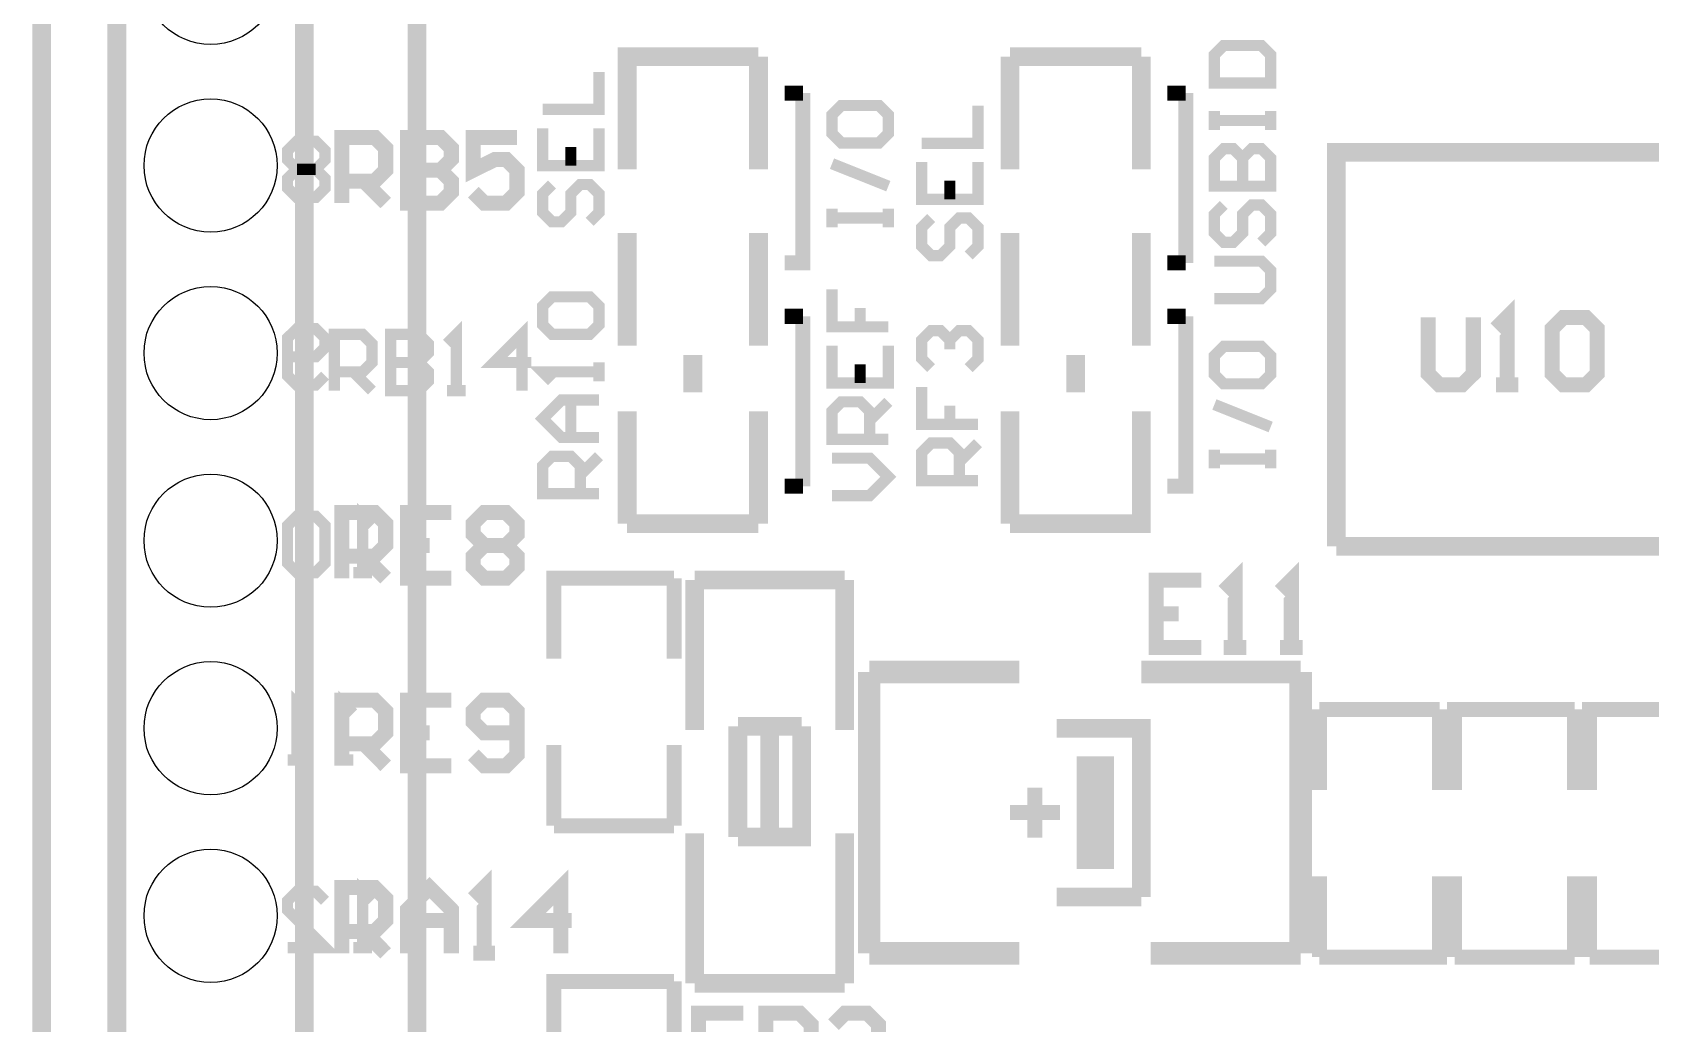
# Model space of a CAD drawing. Extents: x -0.81 to 1.58, y -0.19 to 3.
# Drawn here: x -0.81 to 0.053, y 1.553 to 2.081 of the extents above; entities that cross this region are included whole.
import ezdxf

# ---------------------------------------------------------------- set-up
doc = ezdxf.new("R2010")
doc.units = 0
doc.layers.get('0').update_dxf_attribs({"linetype": 'CONTINUOUS'})
for name, color, linetype in [('MIKROMEDIAFORDSPIC33EP_V100_GM1', 12, 'CONTINUOUS'), ('MIKROMEDIAFORPIC32_V110_GBO', 3, 'CONTINUOUS'), ('MIKROMEDIAFORPIC32_V110_GBS', 5, 'CONTINUOUS'), ('MIKROMEDIAFORPIC32_V110_GKO', 9, 'CONTINUOUS'), ('MIKROMEDIAFORPIC32_V110_GTO', 11, 'CONTINUOUS')]:
    doc.layers.add(name, color=color, linetype=linetype)

# ---------------------------------------------------------------- blocks, each defined once
blk = doc.blocks.new('ROUND_209')
blk.add_circle((0, 0), 0.0355)
blk = doc.blocks.new('RECTANGLE_75')
blk.add_solid([(0.01, 0.03), (0.01, -0.03), (-0.01, 0.03), (-0.01, -0.03)])

msp = doc.modelspace()

# ---------------------------------------------------------------- linework, layer by layer
at = {"layer": 'MIKROMEDIAFORDSPIC33EP_V100_GM1', "const_width": 0.01}
msp.add_lwpolyline([(-0.605, 0.095), (-0.605, 2.825)], dxfattribs=at)
at = {"layer": 'MIKROMEDIAFORPIC32_V110_GBO', "const_width": 0.006}
for points in [[(-0.654, 2.018), (-0.659, 2.023), (-0.669, 2.023), (-0.674, 2.018), (-0.674, 2.013), (-0.669, 2.008), (-0.674, 2.003), (-0.674, 1.998), (-0.669, 1.993), (-0.659, 1.993), (-0.654, 1.998), (-0.654, 2.003), (-0.659, 2.008), (-0.654, 2.013), (-0.654, 2.018)], [(-0.659, 2.008), (-0.669, 2.008)], [(-0.654, 1.898), (-0.659, 1.893), (-0.669, 1.893), (-0.674, 1.898), (-0.674, 1.918), (-0.669, 1.923), (-0.659, 1.923), (-0.654, 1.918), (-0.654, 1.913), (-0.659, 1.908), (-0.674, 1.908)], [(-0.629, 1.793), (-0.639, 1.793), (-0.634, 1.793), (-0.634, 1.823), (-0.629, 1.818)], [(-0.654, 1.818), (-0.659, 1.823), (-0.669, 1.823), (-0.674, 1.818), (-0.674, 1.798), (-0.669, 1.793), (-0.659, 1.793), (-0.654, 1.798), (-0.654, 1.818)], [(-0.664, 1.693), (-0.674, 1.693), (-0.669, 1.693), (-0.669, 1.723), (-0.664, 1.718)], [(-0.639, 1.693), (-0.649, 1.693), (-0.644, 1.693), (-0.644, 1.723), (-0.639, 1.718)], [(-0.629, 1.593), (-0.639, 1.593), (-0.634, 1.593), (-0.634, 1.623), (-0.629, 1.618)], [(-0.674, 1.593), (-0.654, 1.593), (-0.674, 1.613), (-0.674, 1.618), (-0.669, 1.623), (-0.659, 1.623), (-0.654, 1.618)]]:
    msp.add_lwpolyline(points, dxfattribs=at)
at = {"layer": 'MIKROMEDIAFORPIC32_V110_GKO', "const_width": 0.01}
msp.add_lwpolyline([(-0.805, -0.095), (-0.805, 2.91)], dxfattribs=at)
at = {"layer": 'MIKROMEDIAFORPIC32_V110_GTO'}
for points, const_width in [([(-0.765, 2.76), (-0.765, 0.16)], 0.01), ([(-0.665, 0.16), (-0.665, 2.76)], 0.01), ([(-0.493, 2.008), (-0.493, 2.068), (-0.423, 2.068)], 0.01), ([(-0.423, 2.008), (-0.423, 2.068)], 0.01), ([(-0.289, 2.068), (-0.219, 2.068)], 0.01), ([(-0.289, 2.008), (-0.289, 2.068)], 0.01), ([(-0.219, 2.008), (-0.219, 2.068)], 0.01), ([(-0.18, 2.054), (-0.15, 2.054), (-0.15, 2.069), (-0.155, 2.074), (-0.175, 2.074), (-0.18, 2.069), (-0.18, 2.054)], 0.006), ([(-0.538, 2.0399), (-0.508, 2.0399), (-0.508, 2.0599)], 0.006), ([(-0.409, 1.9581), (-0.3993, 1.9581), (-0.3993, 2.0486)], 0.008), ([(-0.409, 2.0486), (-0.3993, 2.0486)], 0.008), ([(-0.3838, 2.037), (-0.3838, 2.027), (-0.3788, 2.022), (-0.3588, 2.022), (-0.3538, 2.027), (-0.3538, 2.037), (-0.3588, 2.042), (-0.3788, 2.042), (-0.3838, 2.037)], 0.006), ([(-0.336, 2.0219), (-0.306, 2.0219), (-0.306, 2.0419)], 0.006), ([(-0.205, 2.0486), (-0.1953, 2.0486)], 0.008), ([(-0.1953, 1.9581), (-0.1953, 2.0486)], 0.008), ([(-0.18, 2.029), (-0.18, 2.039), (-0.18, 2.034), (-0.15, 2.034), (-0.15, 2.029), (-0.15, 2.039)], 0.006), ([(-0.645, 1.99), (-0.645, 2.025), (-0.6275, 2.025), (-0.6217, 2.0192), (-0.6217, 2.0075), (-0.6275, 2.0017), (-0.645, 2.0017)], 0.008), ([(-0.61, 2.025), (-0.61, 1.99), (-0.5925, 1.99), (-0.5867, 1.9958), (-0.5867, 2.0017), (-0.5925, 2.0075), (-0.61, 2.0075), (-0.5925, 2.0075), (-0.5867, 2.0133), (-0.5867, 2.0192), (-0.5925, 2.025), (-0.61, 2.025)], 0.008), ([(-0.5517, 2.025), (-0.575, 2.025), (-0.575, 2.0075), (-0.5634, 2.0133), (-0.5575, 2.0133), (-0.5517, 2.0075), (-0.5517, 1.9958), (-0.5575, 1.99), (-0.5692, 1.99), (-0.575, 1.9958)], 0.008), ([(-0.538, 2.0299), (-0.538, 2.0099), (-0.508, 2.0099), (-0.508, 2.0299)], 0.006), ([(-0.523, 2.0099), (-0.523, 2.0199)], 0.006), ([(-0.18, 1.999), (-0.15, 1.999), (-0.15, 2.014), (-0.155, 2.019), (-0.16, 2.019), (-0.165, 2.014), (-0.165, 1.999), (-0.165, 2.014), (-0.17, 2.019), (-0.175, 2.019), (-0.18, 2.014), (-0.18, 1.999)], 0.006), ([(-0.115, 1.807), (-0.115, 2.017), (0.095, 2.017)], 0.01), ([(-0.3838, 2.011), (-0.3538, 1.999)], 0.006), ([(-0.336, 2.0119), (-0.336, 1.992), (-0.306, 1.992), (-0.306, 2.0119)], 0.006), ([(-0.6333, 2.0017), (-0.6217, 1.99)], 0.008), ([(-0.533, 1.9999), (-0.538, 1.9949), (-0.538, 1.985), (-0.533, 1.98), (-0.528, 1.98), (-0.523, 1.985), (-0.523, 1.9949), (-0.518, 1.9999), (-0.513, 1.9999), (-0.508, 1.9949), (-0.508, 1.985), (-0.513, 1.98)], 0.006), ([(-0.321, 1.992), (-0.321, 2.0019)], 0.006), ([(-0.3838, 1.977), (-0.3838, 1.987), (-0.3838, 1.982), (-0.3538, 1.982), (-0.3538, 1.977), (-0.3538, 1.987)], 0.006), ([(-0.331, 1.982), (-0.336, 1.977), (-0.336, 1.967), (-0.331, 1.962), (-0.326, 1.962), (-0.321, 1.967), (-0.321, 1.977), (-0.316, 1.982), (-0.311, 1.982), (-0.306, 1.977), (-0.306, 1.967), (-0.311, 1.962)], 0.006), ([(-0.175, 1.989), (-0.18, 1.984), (-0.18, 1.974), (-0.175, 1.969), (-0.17, 1.969), (-0.165, 1.974), (-0.165, 1.984), (-0.16, 1.989), (-0.155, 1.989), (-0.15, 1.984), (-0.15, 1.974), (-0.155, 1.969)], 0.006), ([(-0.493, 1.914), (-0.493, 1.974)], 0.01), ([(-0.423, 1.914), (-0.423, 1.974)], 0.01), ([(-0.289, 1.914), (-0.289, 1.974)], 0.01), ([(-0.219, 1.914), (-0.219, 1.974)], 0.01), ([(-0.205, 1.9581), (-0.1953, 1.9581)], 0.008), ([(-0.18, 1.939), (-0.155, 1.939), (-0.15, 1.944), (-0.15, 1.954), (-0.155, 1.959), (-0.18, 1.959)], 0.006), ([(-0.533, 1.92), (-0.538, 1.925), (-0.538, 1.935), (-0.533, 1.94), (-0.513, 1.94), (-0.508, 1.935), (-0.508, 1.925), (-0.513, 1.92), (-0.533, 1.92)], 0.006), ([(-0.3838, 1.944), (-0.3838, 1.924), (-0.3688, 1.924), (-0.3688, 1.934), (-0.3688, 1.924), (-0.3538, 1.924)], 0.006), ([(-0.409, 1.9296), (-0.3993, 1.9296)], 0.008), ([(-0.3993, 1.839), (-0.3993, 1.9296)], 0.008), ([(-0.205, 1.839), (-0.1953, 1.839), (-0.1953, 1.9296)], 0.008), ([(-0.205, 1.9296), (-0.1953, 1.9296)], 0.008), ([(-0.066, 1.929), (-0.066, 1.899), (-0.06, 1.893), (-0.048, 1.893), (-0.042, 1.899), (-0.042, 1.929)], 0.008), ([(-0.03, 1.893), (-0.018, 1.893), (-0.024, 1.893), (-0.024, 1.929), (-0.03, 1.923)], 0.008), ([(0, 1.923), (0.006, 1.929), (0.018, 1.929), (0.024, 1.923), (0.024, 1.899), (0.018, 1.893), (0.006, 1.893), (0, 1.899), (0, 1.923)], 0.008), ([(-0.589, 1.89), (-0.579, 1.89), (-0.584, 1.89), (-0.584, 1.92), (-0.589, 1.915)], 0.006), ([(-0.549, 1.89), (-0.549, 1.92), (-0.564, 1.905), (-0.544, 1.905)], 0.006), ([(-0.331, 1.902), (-0.336, 1.907), (-0.336, 1.917), (-0.331, 1.922), (-0.326, 1.922), (-0.321, 1.917), (-0.321, 1.912), (-0.321, 1.917), (-0.316, 1.922), (-0.311, 1.922), (-0.306, 1.917), (-0.306, 1.907), (-0.311, 1.902)], 0.006), ([(-0.649, 1.89), (-0.649, 1.92), (-0.634, 1.92), (-0.629, 1.915), (-0.629, 1.905), (-0.634, 1.9), (-0.649, 1.9)], 0.006), ([(-0.619, 1.92), (-0.619, 1.89), (-0.604, 1.89), (-0.599, 1.895), (-0.599, 1.9), (-0.604, 1.905), (-0.619, 1.905), (-0.604, 1.905), (-0.599, 1.91), (-0.599, 1.915), (-0.604, 1.92), (-0.619, 1.92)], 0.006), ([(-0.3838, 1.914), (-0.3838, 1.894), (-0.3538, 1.894), (-0.3538, 1.914)], 0.006), ([(-0.18, 1.9086), (-0.18, 1.8986), (-0.175, 1.8936), (-0.155, 1.8936), (-0.15, 1.8986), (-0.15, 1.9086), (-0.155, 1.9136), (-0.175, 1.9136), (-0.18, 1.9086)], 0.006), ([(-0.508, 1.895), (-0.508, 1.905), (-0.508, 1.9), (-0.538, 1.9), (-0.533, 1.895)], 0.006), ([(-0.458, 1.889), (-0.458, 1.909)], 0.01), ([(-0.3688, 1.894), (-0.3688, 1.904)], 0.006), ([(-0.254, 1.889), (-0.254, 1.909)], 0.01), ([(-0.639, 1.9), (-0.629, 1.89)], 0.006), ([(-0.336, 1.892), (-0.336, 1.872), (-0.321, 1.872), (-0.321, 1.882), (-0.321, 1.872), (-0.306, 1.872)], 0.006), ([(-0.508, 1.865), (-0.528, 1.865), (-0.538, 1.875), (-0.528, 1.885), (-0.508, 1.885), (-0.523, 1.885), (-0.523, 1.865)], 0.006), ([(-0.493, 1.819), (-0.493, 1.879)], 0.01), ([(-0.423, 1.819), (-0.423, 1.879)], 0.01), ([(-0.3538, 1.864), (-0.3838, 1.864), (-0.3838, 1.879), (-0.3788, 1.884), (-0.3688, 1.884), (-0.3638, 1.879), (-0.3638, 1.864)], 0.006), ([(-0.3638, 1.874), (-0.3538, 1.884)], 0.006), ([(-0.289, 1.819), (-0.289, 1.879)], 0.01), ([(-0.289, 1.819), (-0.219, 1.819), (-0.219, 1.879)], 0.01), ([(-0.18, 1.8826), (-0.15, 1.8706)], 0.006), ([(-0.306, 1.842), (-0.336, 1.842), (-0.336, 1.857), (-0.331, 1.862), (-0.321, 1.862), (-0.316, 1.857), (-0.316, 1.842)], 0.006), ([(-0.316, 1.852), (-0.306, 1.862)], 0.006), ([(-0.508, 1.835), (-0.538, 1.835), (-0.538, 1.85), (-0.533, 1.855), (-0.523, 1.855), (-0.518, 1.85), (-0.518, 1.835)], 0.006), ([(-0.518, 1.845), (-0.508, 1.855)], 0.006), ([(-0.3838, 1.834), (-0.3638, 1.834), (-0.3538, 1.844), (-0.3638, 1.854), (-0.3838, 1.854)], 0.006), ([(-0.18, 1.8486), (-0.18, 1.8586), (-0.18, 1.8536), (-0.15, 1.8536), (-0.15, 1.8486), (-0.15, 1.8586)], 0.006), ([(-0.409, 1.839), (-0.3993, 1.839)], 0.008), ([(-0.645, 1.79), (-0.645, 1.825), (-0.6275, 1.825), (-0.6217, 1.8192), (-0.6217, 1.8075), (-0.6275, 1.8017), (-0.645, 1.8017)], 0.008), ([(-0.5867, 1.825), (-0.61, 1.825), (-0.61, 1.79), (-0.5867, 1.79)], 0.008), ([(-0.575, 1.8192), (-0.5692, 1.825), (-0.5575, 1.825), (-0.5517, 1.8192), (-0.5517, 1.8133), (-0.5575, 1.8075), (-0.5517, 1.8017), (-0.5517, 1.7958), (-0.5575, 1.79), (-0.5692, 1.79), (-0.575, 1.7958), (-0.575, 1.8017), (-0.5692, 1.8075), (-0.575, 1.8133), (-0.575, 1.8192)], 0.008), ([(-0.493, 1.819), (-0.423, 1.819)], 0.01), ([(-0.61, 1.8075), (-0.5983, 1.8075)], 0.008), ([(-0.5692, 1.8075), (-0.5575, 1.8075)], 0.008), ([(-0.115, 1.807), (0.095, 1.807)], 0.01), ([(-0.6333, 1.8017), (-0.6217, 1.79)], 0.008), ([(-0.532, 1.747), (-0.532, 1.79), (-0.468, 1.79)], 0.008), ([(-0.468, 1.747), (-0.468, 1.79)], 0.008), ([(-0.175, 1.753), (-0.163, 1.753), (-0.169, 1.753), (-0.169, 1.789), (-0.175, 1.783)], 0.008), ([(-0.145, 1.753), (-0.133, 1.753), (-0.139, 1.753), (-0.139, 1.789), (-0.145, 1.783)], 0.008), ([(-0.457, 1.789), (-0.377, 1.789)], 0.01), ([(-0.457, 1.709), (-0.457, 1.789)], 0.01), ([(-0.377, 1.709), (-0.377, 1.789)], 0.01), ([(-0.187, 1.789), (-0.211, 1.789), (-0.211, 1.753), (-0.187, 1.753)], 0.008), ([(-0.211, 1.771), (-0.199, 1.771)], 0.008), ([(-0.364, 1.59), (-0.364, 1.74)], 0.012), ([(-0.364, 1.74), (-0.284, 1.74)], 0.012), ([(-0.219, 1.74), (-0.134, 1.74)], 0.012), ([(-0.134, 1.59), (-0.134, 1.74)], 0.012), ([(-0.645, 1.69), (-0.645, 1.725), (-0.6275, 1.725), (-0.6217, 1.7192), (-0.6217, 1.7075), (-0.6275, 1.7017), (-0.645, 1.7017)], 0.008), ([(-0.5867, 1.725), (-0.61, 1.725), (-0.61, 1.69), (-0.5867, 1.69)], 0.008), ([(-0.575, 1.6958), (-0.5692, 1.69), (-0.5575, 1.69), (-0.5517, 1.6958), (-0.5517, 1.7192), (-0.5575, 1.725), (-0.5692, 1.725), (-0.575, 1.7192), (-0.575, 1.7133), (-0.5692, 1.7075), (-0.5517, 1.7075)], 0.008), ([(-0.124, 1.72), (-0.06, 1.72)], 0.008), ([(-0.124, 1.677), (-0.124, 1.72)], 0.008), ([(-0.06, 1.677), (-0.06, 1.72)], 0.008), ([(-0.052, 1.677), (-0.052, 1.72), (0.012, 1.72)], 0.008), ([(0.012, 1.677), (0.012, 1.72)], 0.008), ([(0.02, 1.677), (0.02, 1.72), (0.084, 1.72)], 0.008), ([(-0.61, 1.7075), (-0.5983, 1.7075)], 0.008), ([(-0.434, 1.652), (-0.4, 1.652), (-0.4, 1.711)], 0.01), ([(-0.434, 1.711), (-0.4, 1.711)], 0.01), ([(-0.434, 1.652), (-0.434, 1.711)], 0.01), ([(-0.417, 1.652), (-0.417, 1.711)], 0.01), ([(-0.264, 1.71), (-0.219, 1.71), (-0.219, 1.62)], 0.01), ([(-0.6333, 1.7017), (-0.6217, 1.69)], 0.008), ([(-0.532, 1.658), (-0.532, 1.701)], 0.008), ([(-0.468, 1.658), (-0.468, 1.701)], 0.008), ([(-0.2757, 1.6783), (-0.2757, 1.6517)], 0.008), ([(-0.289, 1.665), (-0.2623, 1.665)], 0.008), ([(-0.532, 1.658), (-0.468, 1.658)], 0.008), ([(-0.457, 1.574), (-0.457, 1.654)], 0.01), ([(-0.377, 1.574), (-0.377, 1.654)], 0.01), ([(-0.61, 1.59), (-0.61, 1.6133), (-0.5983, 1.625), (-0.5867, 1.6133), (-0.5867, 1.59), (-0.5867, 1.6075), (-0.61, 1.6075)], 0.008), ([(-0.575, 1.59), (-0.5634, 1.59), (-0.5692, 1.59), (-0.5692, 1.625), (-0.575, 1.6192)], 0.008), ([(-0.5284, 1.59), (-0.5284, 1.625), (-0.5459, 1.6075), (-0.5225, 1.6075)], 0.008), ([(-0.124, 1.588), (-0.06, 1.588), (-0.06, 1.631)], 0.008), ([(-0.124, 1.588), (-0.124, 1.631)], 0.008), ([(-0.052, 1.588), (-0.052, 1.631)], 0.008), ([(0.012, 1.588), (0.012, 1.631)], 0.008), ([(0.02, 1.588), (0.02, 1.631)], 0.008), ([(-0.645, 1.59), (-0.645, 1.625), (-0.6275, 1.625), (-0.6217, 1.6192), (-0.6217, 1.6075), (-0.6275, 1.6017), (-0.645, 1.6017)], 0.008), ([(-0.264, 1.62), (-0.219, 1.62)], 0.01), ([(-0.6333, 1.6017), (-0.6217, 1.59)], 0.008), ([(-0.364, 1.59), (-0.284, 1.59)], 0.012), ([(-0.214, 1.59), (-0.134, 1.59)], 0.012), ([(-0.052, 1.588), (0.012, 1.588)], 0.008), ([(0.02, 1.588), (0.084, 1.588)], 0.008), ([(-0.532, 1.532), (-0.532, 1.575), (-0.468, 1.575)], 0.008), ([(-0.468, 1.532), (-0.468, 1.575)], 0.008), ([(-0.457, 1.574), (-0.377, 1.574)], 0.01), ([(-0.431, 1.558), (-0.455, 1.558), (-0.455, 1.54), (-0.443, 1.54), (-0.455, 1.54), (-0.455, 1.522)], 0.008), ([(-0.419, 1.522), (-0.419, 1.558), (-0.401, 1.558), (-0.395, 1.552), (-0.395, 1.54), (-0.401, 1.534), (-0.419, 1.534)], 0.008), ([(-0.383, 1.552), (-0.377, 1.558), (-0.365, 1.558), (-0.359, 1.552), (-0.359, 1.546), (-0.365, 1.54), (-0.371, 1.54), (-0.365, 1.54), (-0.359, 1.534), (-0.359, 1.528), (-0.365, 1.522), (-0.377, 1.522), (-0.383, 1.528)], 0.008)]:
    msp.add_lwpolyline(points, dxfattribs=dict(at, const_width=const_width))

# ---------------------------------------------------------------- block references
at = {"layer": 'MIKROMEDIAFORPIC32_V110_GBS'}
for p in [(-0.715, 2.11), (-0.715, 2.01), (-0.715, 1.91), (-0.715, 1.81), (-0.715, 1.71), (-0.715, 1.61)]:
    msp.add_blockref('ROUND_209', p, dxfattribs=at)
at = {"layer": 'MIKROMEDIAFORPIC32_V110_GTO'}
msp.add_blockref('RECTANGLE_75', (-0.2435, 1.665), dxfattribs=at)

doc.saveas('drawing.dxf')
